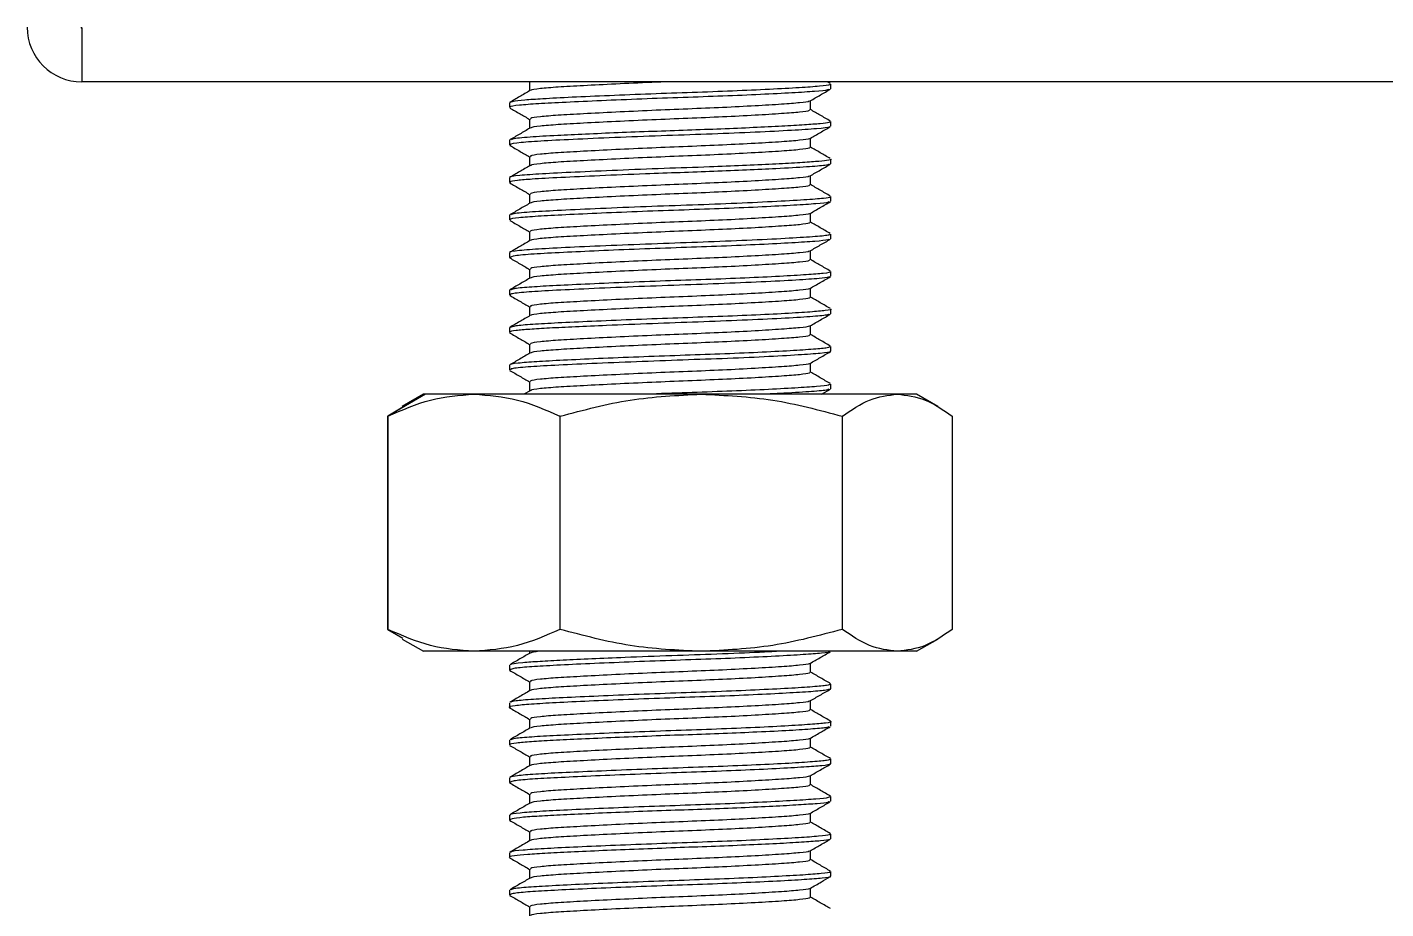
# Model space of a CAD drawing. Header units: millimetres. Extents: x 1152 to 6701, y 651 to 3284.
# Drawn here: x 1161.8 to 1288.5, y 733.4 to 815.6 of the extents above; entities that cross this region are included whole.
import ezdxf

# ---------------------------------------------------------------- set-up
doc = ezdxf.new("R2010")
doc.units = ezdxf.units.MM
doc.layers.add('SLD-0', color=7, linetype='Continuous')

msp = doc.modelspace()

# ---------------------------------------------------------------- linework, layer by layer
at = {"layer": 'SLD-0', "color": 7, "linetype": 'Continuous', "lineweight": 25}
for p, q in [((1166.92, 815.54), (1166.92, 815.64)), ((1166.92, 815.54), (1166.92, 810.55)), ((1506.46, 810.55), (1166.92, 810.55)), ((1208.66, 810.55), (1208.68, 810.53)), ((1208.68, 810.55), (1208.68, 809.7)), ((1236.73, 810.38), (1236.44, 810.55)), ((1236.77, 809.9), (1236.77, 810.34)), ((1206.79, 808.59), (1206.79, 808.15)), ((1234.87, 807.93), (1234.87, 808.79)), ((1208.68, 807.06), (1208.68, 806.2)), ((1236.77, 806.4), (1236.77, 806.84)), ((1206.79, 805.09), (1206.79, 804.65)), ((1234.87, 804.44), (1234.87, 805.29)), ((1208.68, 803.56), (1208.68, 802.71)), ((1236.77, 802.9), (1236.77, 803.34)), ((1206.79, 801.59), (1206.79, 801.16)), ((1234.87, 800.94), (1234.87, 801.79)), ((1208.68, 800.06), (1208.68, 799.21)), ((1236.77, 799.41), (1236.77, 799.84)), ((1234.87, 797.44), (1234.87, 798.29)), ((1206.79, 798.1), (1206.79, 797.66)), ((1208.68, 796.57), (1208.68, 795.71)), ((1236.77, 795.91), (1236.77, 796.35)), ((1206.79, 794.6), (1206.79, 794.16)), ((1234.87, 793.94), (1234.87, 794.8)), ((1206.8, 794.15), (1206.91, 794.12)), ((1208.68, 793.07), (1208.68, 792.22)), ((1236.77, 792.41), (1236.77, 792.85)), ((1206.79, 791.1), (1206.79, 790.66)), ((1234.87, 790.45), (1234.87, 791.3)), ((1208.68, 789.57), (1208.68, 788.72)), ((1236.77, 788.92), (1236.77, 789.35)), ((1206.79, 787.62), (1206.83, 787.6)), ((1206.79, 787.6), (1206.79, 787.17)), ((1234.87, 786.95), (1234.87, 787.8)), ((1208.68, 786.07), (1208.68, 785.22)), ((1236.77, 785.42), (1236.77, 785.86)), ((1234.87, 783.45), (1234.87, 784.3)), ((1206.79, 784.11), (1206.79, 783.67)), ((1208.72, 781.74), (1208.14, 781.41)), ((1208.68, 782.58), (1208.68, 781.72)), ((1235.91, 781.41), (1236.73, 781.88)), ((1236.77, 781.92), (1236.77, 782.36)), ((1198.98, 781.41), (1195.46, 779.36)), ((1198.8, 781.41), (1196.81, 780.26)), ((1198.98, 781.41), (1198.8, 781.41)), ((1203.49, 781.41), (1198.98, 781.41)), ((1224.68, 781.41), (1203.49, 781.41)), ((1242.97, 781.41), (1224.68, 781.41)), ((1244.76, 781.41), (1242.97, 781.41)), ((1246.74, 780.26), (1244.76, 781.41)), ((1196.86, 780.19), (1195.46, 779.36)), ((1195.46, 759.48), (1195.46, 779.36)), ((1195.46, 779.36), (1195.46, 779.36)), ((1195.46, 779.36), (1195.46, 759.48)), ((1195.46, 779.36), (1195.46, 759.48)), ((1195.46, 779.36), (1195.46, 779.36)), ((1211.54, 779.36), (1211.51, 779.36)), ((1211.51, 779.36), (1211.51, 759.48)), ((1211.54, 759.48), (1211.54, 779.36)), ((1237.83, 779.36), (1237.83, 759.48)), ((1237.85, 779.36), (1237.83, 779.36)), ((1237.85, 759.48), (1237.85, 779.36)), ((1248.1, 779.36), (1248.1, 759.48)), ((1195.46, 759.48), (1196.86, 758.65)), ((1195.46, 759.48), (1195.46, 759.48)), ((1195.46, 759.48), (1195.46, 759.48)), ((1211.54, 759.48), (1211.51, 759.48)), ((1237.85, 759.48), (1237.83, 759.48)), ((1196.81, 758.57), (1198.8, 757.43)), ((1244.76, 757.43), (1246.74, 758.57)), ((1203.49, 757.43), (1198.8, 757.43)), ((1224.68, 757.43), (1203.49, 757.43)), ((1208.68, 757.43), (1208.68, 757.24)), ((1242.97, 757.43), (1224.68, 757.43)), ((1244.76, 757.43), (1242.97, 757.43)), ((1206.79, 756.13), (1206.79, 755.69)), ((1234.87, 755.47), (1234.87, 756.33)), ((1208.68, 754.6), (1208.68, 753.75)), ((1236.72, 753.94), (1236.76, 753.93)), ((1236.77, 753.94), (1236.77, 754.38)), ((1206.79, 752.63), (1206.79, 752.19)), ((1234.87, 751.98), (1234.87, 752.83)), ((1208.68, 751.1), (1208.68, 750.25)), ((1236.77, 750.45), (1236.77, 750.88)), ((1206.79, 749.13), (1206.79, 748.7)), ((1234.87, 748.48), (1234.87, 749.33)), ((1208.68, 747.6), (1208.68, 746.75)), ((1236.77, 746.95), (1236.77, 747.39)), ((1206.79, 745.64), (1206.79, 745.2)), ((1206.81, 745.17), (1206.84, 745.17)), ((1206.82, 745.67), (1206.88, 745.64)), ((1234.87, 744.98), (1234.87, 745.83)), ((1208.68, 744.11), (1208.68, 743.25)), ((1236.77, 743.45), (1236.77, 743.89)), ((1206.79, 742.14), (1206.79, 741.7)), ((1206.81, 741.68), (1206.84, 741.67)), ((1234.87, 741.48), (1234.87, 742.34)), ((1208.68, 740.61), (1208.68, 739.76)), ((1236.77, 739.95), (1236.77, 740.39)), ((1234.87, 737.99), (1234.87, 738.84)), ((1206.79, 738.64), (1206.79, 738.21)), ((1208.68, 737.11), (1208.68, 736.26)), ((1236.77, 736.46), (1236.77, 736.89)), ((1206.79, 735.15), (1206.79, 734.71)), ((1234.87, 734.49), (1234.87, 735.34)), ((1206.8, 734.68), (1206.87, 734.67)), ((1208.68, 733.62), (1208.68, 732.76))]:
    msp.add_line(p, q, dxfattribs=at)
for radius in [5.1, 0.0999]:
    msp.add_arc((1166.92, 815.64), radius, 180, 270, dxfattribs=at)
for points, knots in [([(1208.71, 809.72), (1208.39, 809.53), (1207.76, 809.17), (1207.13, 808.8), (1206.81, 808.62)], [0, 0, 0, 0, 0.49994, 1, 1, 1, 1]), ([(1236.62, 809.87), (1236.6, 809.84), (1236.54, 809.76), (1235.37, 809.65), (1233.26, 809.51), (1230.3, 809.36), (1226.79, 809.21), (1222.98, 809.08), (1219.09, 808.94), (1215.32, 808.78), (1212.01, 808.63), (1209.37, 808.5), (1207.61, 808.36), (1206.75, 808.24), (1206.88, 808.17), (1206.91, 808.15)], [0, 0, 0, 0, 0.046437, 0.128262, 0.211692, 0.297435, 0.382578, 0.464499, 0.547787, 0.633496, 0.718713, 0.800745, 0.883884, 0.969553, 1, 1, 1, 1]), ([(1236.63, 810.34), (1236.66, 810.31), (1236.76, 810.24), (1235.82, 810.13), (1233.94, 809.99), (1231.14, 809.84), (1227.7, 809.68), (1223.88, 809.54), (1219.93, 809.41), (1216.06, 809.25), (1212.58, 809.1), (1209.93, 808.96), (1208.13, 808.84), (1207.07, 808.73), (1206.94, 808.65), (1206.88, 808.62)], [0, 0, 0, 0, 0.03854, 0.122575, 0.206048, 0.292647, 0.379425, 0.463378, 0.546927, 0.633561, 0.72031, 0.804178, 0.873642, 0.945547, 1, 1, 1, 1]), ([(1221.41, 810.55), (1220.96, 810.53), (1219.35, 810.46), (1216.66, 810.34), (1213.66, 810.18), (1211.23, 810.05), (1209.57, 809.91), (1208.74, 809.79), (1208.79, 809.73), (1208.79, 809.72)], [0, 0, 0, 0, 0.068916, 0.248819, 0.428718, 0.602465, 0.776213, 0.956116, 1, 1, 1, 1]), ([(1234.85, 808.77), (1235.16, 808.95), (1235.79, 809.32), (1236.43, 809.68), (1236.74, 809.87)], [0, 0, 0, 0, 0.499924, 1, 1, 1, 1]), ([(1234.75, 808.77), (1234.76, 808.76), (1234.79, 808.69), (1233.94, 808.59), (1232.3, 808.45), (1230.58, 808.35), (1229.71, 808.3)], [0, 0, 0, 0, 0.086727, 0.387596, 0.688473, 1, 1, 1, 1]), ([(1206.84, 808.1), (1207.15, 807.92), (1207.77, 807.57), (1208.38, 807.21), (1208.68, 807.04)], [0, 0, 0, 0, 0.514137, 1, 1, 1, 1]), ([(1229.71, 808.3), (1228.73, 808.25), (1226.8, 808.14), (1223.44, 808.01), (1220.02, 807.87), (1216.65, 807.71), (1213.66, 807.56), (1211.23, 807.42), (1209.56, 807.29), (1208.7, 807.16), (1208.78, 807.08), (1208.8, 807.06)], [0, 0, 0, 0, 0.119924, 0.235748, 0.351572, 0.471499, 0.591423, 0.707245, 0.823069, 0.942995, 1, 1, 1, 1]), ([(1229.71, 807.42), (1228.73, 807.37), (1226.8, 807.27), (1223.44, 807.13), (1220.02, 806.99), (1216.65, 806.84), (1213.66, 806.69), (1211.23, 806.55), (1209.57, 806.41), (1208.74, 806.3), (1208.79, 806.23), (1208.79, 806.22)], [0, 0, 0, 0, 0.123282, 0.242349, 0.361418, 0.484703, 0.607985, 0.727051, 0.846118, 0.969403, 1, 1, 1, 1]), ([(1234.76, 807.93), (1234.78, 807.91), (1234.84, 807.83), (1233.96, 807.71), (1232.3, 807.58), (1230.58, 807.47), (1229.71, 807.42)], [0, 0, 0, 0, 0.1518006, 0.4312314, 0.7106707, 1, 1, 1, 1]), ([(1236.73, 806.88), (1236.41, 807.07), (1235.79, 807.42), (1235.18, 807.78), (1234.87, 807.95)], [0, 0, 0, 0, 0.512625, 1, 1, 1, 1]), ([(1208.71, 806.22), (1208.39, 806.04), (1207.76, 805.67), (1207.13, 805.3), (1206.81, 805.12)], [0, 0, 0, 0, 0.499924, 1, 1, 1, 1]), ([(1236.61, 806.37), (1236.63, 806.35), (1236.69, 806.28), (1235.55, 806.17), (1233.25, 806.01), (1229.84, 805.84), (1225.8, 805.67), (1221.43, 805.53), (1217.07, 805.36), (1213.1, 805.19), (1209.87, 805.03), (1207.73, 804.88), (1206.72, 804.74), (1206.89, 804.67), (1206.93, 804.65)], [0, 0, 0, 0, 0.026851, 0.119545, 0.213234, 0.309766, 0.405, 0.49689, 0.592223, 0.68873, 0.782277, 0.875095, 0.971416, 1, 1, 1, 1]), ([(1236.69, 806.84), (1236.68, 806.81), (1236.68, 806.74), (1235.86, 806.64), (1234.38, 806.52), (1232.26, 806.4), (1229.61, 806.27), (1226.6, 806.14), (1223.4, 806.03), (1220.13, 805.91), (1216.88, 805.79), (1213.85, 805.66), (1210.96, 805.52), (1208.55, 805.39), (1207.05, 805.24), (1206.99, 805.15), (1206.98, 805.12)], [0, 0, 0, 0, 0.049003, 0.118935, 0.188078, 0.259751, 0.332365, 0.404126, 0.47339, 0.543175, 0.615213, 0.68779, 0.759123, 0.850991, 0.946206, 1, 1, 1, 1]), ([(1234.84, 805.27), (1235.16, 805.45), (1235.79, 805.82), (1236.43, 806.19), (1236.74, 806.37)], [0, 0, 0, 0, 0.499911, 1, 1, 1, 1]), ([(1206.84, 804.61), (1207.15, 804.43), (1207.77, 804.07), (1208.38, 803.71), (1208.68, 803.54)], [0, 0, 0, 0, 0.5137, 1, 1, 1, 1]), ([(1229.71, 804.8), (1228.73, 804.75), (1226.8, 804.65), (1223.44, 804.51), (1220.02, 804.37), (1216.65, 804.22), (1213.66, 804.06), (1211.23, 803.93), (1209.56, 803.79), (1208.7, 803.66), (1208.78, 803.59), (1208.8, 803.56)], [0, 0, 0, 0, 0.119924, 0.235748, 0.351572, 0.471499, 0.591423, 0.707245, 0.823069, 0.942995, 1, 1, 1, 1]), ([(1234.75, 805.27), (1234.76, 805.26), (1234.79, 805.19), (1233.94, 805.09), (1232.3, 804.95), (1230.58, 804.85), (1229.71, 804.8)], [0, 0, 0, 0, 0.085332, 0.38666, 0.687998, 1, 1, 1, 1]), ([(1236.76, 803.34), (1236.76, 803.34), (1236.88, 803.3), (1236.45, 803.21), (1235.45, 803.1), (1233.72, 802.98), (1231.4, 802.86), (1228.6, 802.73), (1225.18, 802.59), (1221.16, 802.46), (1216.8, 802.29), (1212.86, 802.11), (1209.68, 801.96), (1207.64, 801.81), (1206.7, 801.69), (1206.84, 801.63), (1206.84, 801.62)], [0, 0, 0, 0, 0.0019718, 0.0735201, 0.142523, 0.2126699, 0.2848739, 0.3574025, 0.4284744, 0.5203812, 0.6158916, 0.7123146, 0.8055193, 0.8986472, 0.9950513, 1, 1, 1, 1]), ([(1229.71, 803.93), (1228.73, 803.87), (1226.8, 803.77), (1223.44, 803.63), (1220.02, 803.5), (1216.65, 803.34), (1213.66, 803.19), (1211.23, 803.05), (1209.57, 802.91), (1208.74, 802.8), (1208.79, 802.73), (1208.79, 802.72)], [0, 0, 0, 0, 0.123281, 0.242346, 0.361413, 0.484697, 0.607978, 0.727042, 0.846107, 0.969391, 1, 1, 1, 1]), ([(1234.76, 804.44), (1234.78, 804.41), (1234.84, 804.33), (1233.96, 804.22), (1232.3, 804.08), (1230.58, 803.98), (1229.71, 803.93)], [0, 0, 0, 0, 0.1518, 0.431231, 0.710671, 1, 1, 1, 1]), ([(1236.72, 803.39), (1236.41, 803.57), (1235.79, 803.93), (1235.17, 804.28), (1234.87, 804.46)], [0, 0, 0, 0, 0.5128, 1, 1, 1, 1]), ([(1208.71, 802.72), (1208.39, 802.54), (1207.76, 802.17), (1207.13, 801.81), (1206.81, 801.62)], [0, 0, 0, 0, 0.499966, 1, 1, 1, 1]), ([(1236.62, 802.87), (1236.54, 802.83), (1236.35, 802.74), (1234.62, 802.6), (1232.02, 802.45), (1228.97, 802.31), (1225.92, 802.18), (1222.7, 802.07), (1219.06, 801.94), (1215.15, 801.78), (1211.5, 801.61), (1208.95, 801.48), (1207.46, 801.34), (1206.79, 801.24), (1206.86, 801.18), (1206.88, 801.16)], [0, 0, 0, 0, 0.069744, 0.161649, 0.257141, 0.329736, 0.401092, 0.469951, 0.540364, 0.636754, 0.732377, 0.824323, 0.895281, 0.967782, 1, 1, 1, 1]), ([(1234.84, 801.77), (1235.16, 801.96), (1235.79, 802.32), (1236.43, 802.69), (1236.74, 802.87)], [0, 0, 0, 0, 0.49992, 1, 1, 1, 1]), ([(1206.84, 801.11), (1207.15, 800.93), (1207.77, 800.57), (1208.38, 800.22), (1208.68, 800.04)], [0, 0, 0, 0, 0.513102, 1, 1, 1, 1]), ([(1229.71, 801.3), (1228.73, 801.25), (1226.8, 801.15), (1223.44, 801.01), (1220.02, 800.87), (1216.65, 800.72), (1213.66, 800.57), (1211.23, 800.43), (1209.56, 800.29), (1208.7, 800.16), (1208.78, 800.09), (1208.8, 800.06)], [0, 0, 0, 0, 0.119924, 0.235748, 0.351572, 0.471499, 0.591423, 0.707245, 0.823069, 0.942995, 1, 1, 1, 1]), ([(1234.75, 801.77), (1234.76, 801.76), (1234.79, 801.7), (1233.94, 801.59), (1232.3, 801.46), (1230.58, 801.35), (1229.71, 801.3)], [0, 0, 0, 0, 0.083559, 0.385471, 0.687393, 1, 1, 1, 1]), ([(1234.76, 800.94), (1234.78, 800.91), (1234.84, 800.83), (1233.96, 800.72), (1232.3, 800.58), (1230.58, 800.48), (1229.71, 800.43)], [0, 0, 0, 0, 0.151801, 0.431231, 0.710671, 1, 1, 1, 1]), ([(1236.72, 799.89), (1236.41, 800.07), (1235.79, 800.43), (1235.17, 800.79), (1234.87, 800.96)], [0, 0, 0, 0, 0.512901, 1, 1, 1, 1]), ([(1236.68, 799.84), (1236.7, 799.83), (1236.78, 799.77), (1236.1, 799.66), (1234.42, 799.53), (1231.43, 799.36), (1227.61, 799.18), (1223.33, 799.03), (1218.92, 798.88), (1214.72, 798.7), (1211.13, 798.53), (1208.51, 798.39), (1207.03, 798.25), (1206.99, 798.16), (1206.98, 798.13)], [0, 0, 0, 0, 0.026977, 0.09782, 0.189916, 0.285763, 0.382143, 0.474994, 0.568653, 0.665236, 0.760592, 0.852548, 0.947912, 1, 1, 1, 1]), ([(1229.71, 800.43), (1228.73, 800.38), (1226.8, 800.27), (1223.44, 800.14), (1220.02, 800), (1216.65, 799.85), (1213.66, 799.69), (1211.23, 799.55), (1209.57, 799.42), (1208.74, 799.3), (1208.79, 799.24), (1208.79, 799.22)], [0, 0, 0, 0, 0.123324, 0.242432, 0.361542, 0.484869, 0.608193, 0.7273, 0.846407, 0.969735, 1, 1, 1, 1]), ([(1208.71, 799.22), (1208.39, 799.04), (1207.76, 798.68), (1207.13, 798.31), (1206.81, 798.13)], [0, 0, 0, 0, 0.499963, 1, 1, 1, 1]), ([(1236.61, 799.37), (1236.6, 799.35), (1236.59, 799.28), (1235.49, 799.17), (1233.43, 799.03), (1230.47, 798.88), (1226.93, 798.72), (1223.08, 798.59), (1219.14, 798.45), (1215.32, 798.29), (1211.98, 798.14), (1209.32, 798), (1207.56, 797.86), (1206.73, 797.74), (1206.87, 797.67), (1206.9, 797.66)], [0, 0, 0, 0, 0.037651, 0.120869, 0.205214, 0.292116, 0.378554, 0.461736, 0.546126, 0.63304, 0.719456, 0.802605, 0.88704, 0.973965, 1, 1, 1, 1]), ([(1234.75, 798.27), (1234.76, 798.26), (1234.78, 798.2), (1233.94, 798.1), (1232.3, 797.96), (1230.58, 797.86), (1229.71, 797.81)], [0, 0, 0, 0, 0.081465, 0.384067, 0.686678, 1, 1, 1, 1]), ([(1234.84, 798.27), (1235.16, 798.46), (1235.79, 798.82), (1236.42, 799.19), (1236.74, 799.37)], [0, 0, 0, 0, 0.499935, 1, 1, 1, 1]), ([(1206.83, 797.62), (1207.15, 797.43), (1207.77, 797.08), (1208.38, 796.72), (1208.68, 796.54)], [0, 0, 0, 0, 0.512283, 1, 1, 1, 1]), ([(1229.71, 797.81), (1228.73, 797.75), (1226.8, 797.65), (1223.44, 797.51), (1220.02, 797.38), (1216.65, 797.22), (1213.66, 797.07), (1211.23, 796.93), (1209.56, 796.79), (1208.7, 796.67), (1208.78, 796.59), (1208.8, 796.57)], [0, 0, 0, 0, 0.119924, 0.235748, 0.351572, 0.471499, 0.591423, 0.707245, 0.823069, 0.942995, 1, 1, 1, 1]), ([(1234.76, 797.44), (1234.78, 797.41), (1234.84, 797.34), (1233.96, 797.22), (1232.3, 797.09), (1230.58, 796.98), (1229.71, 796.93)], [0, 0, 0, 0, 0.151801, 0.431231, 0.710671, 1, 1, 1, 1]), ([(1236.72, 796.39), (1236.41, 796.57), (1235.79, 796.93), (1235.17, 797.29), (1234.87, 797.46)], [0, 0, 0, 0, 0.512823, 1, 1, 1, 1]), ([(1236.6, 796.35), (1236.63, 796.32), (1236.71, 796.23), (1235.44, 796.11), (1233.03, 795.95), (1229.56, 795.77), (1225.47, 795.61), (1221.09, 795.46), (1216.73, 795.29), (1212.8, 795.12), (1209.63, 794.96), (1207.62, 794.81), (1206.69, 794.69), (1206.83, 794.63), (1206.83, 794.63)], [0, 0, 0, 0, 0.051761, 0.144276, 0.238368, 0.335021, 0.430071, 0.522078, 0.617731, 0.714223, 0.807427, 0.900729, 0.997245, 1, 1, 1, 1]), ([(1208.71, 795.73), (1208.39, 795.54), (1207.76, 795.18), (1207.13, 794.81), (1206.81, 794.63)], [0, 0, 0, 0, 0.499899, 1, 1, 1, 1]), ([(1236.61, 795.88), (1236.59, 795.85), (1236.54, 795.77), (1235.38, 795.67), (1233.25, 795.52), (1230.24, 795.37), (1226.67, 795.21), (1222.81, 795.08), (1218.86, 794.94), (1215.07, 794.78), (1211.64, 794.62), (1208.92, 794.48), (1207.1, 794.32), (1206.93, 794.21), (1206.85, 794.16)], [0, 0, 0, 0, 0.0429191, 0.1260162, 0.2107001, 0.2977446, 0.3841088, 0.4671781, 0.5519062, 0.638959, 0.7252995, 0.8175003, 0.9122424, 1, 1, 1, 1]), ([(1229.71, 796.93), (1228.73, 796.88), (1226.8, 796.78), (1223.44, 796.64), (1220.02, 796.5), (1216.65, 796.35), (1213.66, 796.19), (1211.23, 796.06), (1209.57, 795.92), (1208.74, 795.8), (1208.79, 795.74), (1208.79, 795.73)], [0, 0, 0, 0, 0.1234, 0.242581, 0.361763, 0.485166, 0.608566, 0.727746, 0.846926, 0.970329, 1, 1, 1, 1]), ([(1234.84, 794.78), (1235.16, 794.96), (1235.79, 795.33), (1236.42, 795.69), (1236.74, 795.87)], [0, 0, 0, 0, 0.499914, 1, 1, 1, 1]), ([(1234.75, 794.78), (1234.76, 794.76), (1234.78, 794.7), (1233.94, 794.6), (1232.3, 794.46), (1230.58, 794.36), (1229.71, 794.31)], [0, 0, 0, 0, 0.079103, 0.382483, 0.685873, 1, 1, 1, 1]), ([(1206.83, 794.12), (1207.15, 793.94), (1207.76, 793.58), (1208.38, 793.22), (1208.68, 793.05)], [0, 0, 0, 0, 0.511334, 1, 1, 1, 1]), ([(1229.71, 794.31), (1228.73, 794.26), (1226.8, 794.15), (1223.44, 794.02), (1220.02, 793.88), (1216.65, 793.73), (1213.66, 793.57), (1211.23, 793.43), (1209.56, 793.3), (1208.7, 793.17), (1208.78, 793.09), (1208.8, 793.07)], [0, 0, 0, 0, 0.119924, 0.235748, 0.351572, 0.471499, 0.591423, 0.707245, 0.823069, 0.942995, 1, 1, 1, 1]), ([(1229.71, 793.43), (1228.73, 793.38), (1226.8, 793.28), (1223.44, 793.14), (1220.02, 793.01), (1216.65, 792.85), (1213.66, 792.7), (1211.23, 792.56), (1209.57, 792.42), (1208.74, 792.31), (1208.79, 792.24), (1208.79, 792.23)], [0, 0, 0, 0, 0.1235033, 0.2427843, 0.3620661, 0.4855721, 0.6090757, 0.7283551, 0.8476357, 0.9711417, 1, 1, 1, 1]), ([(1234.76, 793.94), (1234.78, 793.92), (1234.84, 793.84), (1233.96, 793.73), (1232.3, 793.59), (1230.58, 793.49), (1229.71, 793.43)], [0, 0, 0, 0, 0.151801, 0.431231, 0.710671, 1, 1, 1, 1]), ([(1236.73, 792.89), (1236.41, 793.08), (1235.79, 793.43), (1235.17, 793.79), (1234.87, 793.97)], [0, 0, 0, 0, 0.51263, 1, 1, 1, 1]), ([(1208.71, 792.23), (1208.39, 792.05), (1207.76, 791.68), (1207.13, 791.32), (1206.81, 791.13)], [0, 0, 0, 0, 0.499959, 1, 1, 1, 1]), ([(1236.64, 792.38), (1236.63, 792.36), (1236.58, 792.29), (1235.65, 792.19), (1233.66, 792.05), (1230.4, 791.88), (1226.43, 791.71), (1222.09, 791.56), (1217.71, 791.4), (1213.65, 791.22), (1210.3, 791.06), (1207.96, 790.91), (1206.84, 790.77), (1206.87, 790.69), (1206.88, 790.66)], [0, 0, 0, 0, 0.034048, 0.103936, 0.197117, 0.293719, 0.389649, 0.481856, 0.576897, 0.673732, 0.7682, 0.860706, 0.956983, 1, 1, 1, 1]), ([(1236.69, 792.85), (1236.71, 792.84), (1236.87, 792.78), (1236.18, 792.68), (1234.61, 792.55), (1232.09, 792.4), (1228.85, 792.24), (1225.18, 792.1), (1221.3, 791.97), (1217.42, 791.82), (1213.8, 791.67), (1210.76, 791.52), (1208.5, 791.39), (1207.12, 791.26), (1206.98, 791.17), (1206.92, 791.13)], [0, 0, 0, 0, 0.015418, 0.09949, 0.18124, 0.266153, 0.352173, 0.436342, 0.518057, 0.602896, 0.688926, 0.773188, 0.85488, 0.939638, 1, 1, 1, 1]), ([(1234.84, 791.28), (1235.15, 791.46), (1235.79, 791.83), (1236.42, 792.19), (1236.74, 792.38)], [0, 0, 0, 0, 0.499954, 1, 1, 1, 1]), ([(1206.83, 790.63), (1207.14, 790.44), (1207.76, 790.08), (1208.38, 789.73), (1208.68, 789.55)], [0, 0, 0, 0, 0.51032, 1, 1, 1, 1]), ([(1229.71, 790.81), (1228.73, 790.76), (1226.8, 790.66), (1223.44, 790.52), (1220.02, 790.38), (1216.65, 790.23), (1213.66, 790.07), (1211.23, 789.94), (1209.56, 789.8), (1208.7, 789.67), (1208.78, 789.6), (1208.8, 789.57)], [0, 0, 0, 0, 0.1199238, 0.2357477, 0.3515723, 0.4714989, 0.591423, 0.7072452, 0.8230687, 0.9429951, 1, 1, 1, 1]), ([(1234.75, 791.28), (1234.76, 791.27), (1234.78, 791.2), (1233.94, 791.1), (1232.3, 790.97), (1230.58, 790.86), (1229.71, 790.81)], [0, 0, 0, 0, 0.076549, 0.3807704, 0.6850015, 1, 1, 1, 1]), ([(1236.77, 789.35), (1236.77, 789.35), (1236.93, 789.31), (1236.35, 789.2), (1234.97, 789.08), (1232.59, 788.93), (1229.47, 788.77), (1225.85, 788.63), (1222, 788.5), (1218.1, 788.35), (1214.41, 788.2), (1211.25, 788.05), (1208.84, 787.92), (1207.25, 787.78), (1206.99, 787.68), (1206.87, 787.64)], [0, 0, 0, 0, 0.00037, 0.085026, 0.166725, 0.251174, 0.33725, 0.421988, 0.503699, 0.588059, 0.674127, 0.758948, 0.840678, 0.924943, 1, 1, 1, 1]), ([(1229.71, 789.94), (1228.73, 789.88), (1226.8, 789.78), (1223.44, 789.65), (1220.02, 789.51), (1216.65, 789.35), (1213.66, 789.2), (1211.23, 789.06), (1209.57, 788.93), (1208.75, 788.81), (1208.79, 788.75), (1208.79, 788.74)], [0, 0, 0, 0, 0.123629, 0.243031, 0.362434, 0.486066, 0.609695, 0.729095, 0.848497, 0.972129, 1, 1, 1, 1]), ([(1234.76, 790.45), (1234.78, 790.42), (1234.84, 790.34), (1233.96, 790.23), (1232.3, 790.09), (1230.58, 789.99), (1229.71, 789.94)], [0, 0, 0, 0, 0.151801, 0.431232, 0.710671, 1, 1, 1, 1]), ([(1236.73, 789.4), (1236.41, 789.58), (1235.79, 789.94), (1235.18, 790.29), (1234.87, 790.47)], [0, 0, 0, 0, 0.512235, 1, 1, 1, 1]), ([(1208.71, 788.74), (1208.4, 788.55), (1207.76, 788.19), (1207.13, 787.82), (1206.81, 787.64)], [0, 0, 0, 0, 0.499924, 1, 1, 1, 1]), ([(1236.66, 788.88), (1236.6, 788.85), (1236.41, 788.76), (1234.96, 788.64), (1232.28, 788.47), (1228.63, 788.3), (1224.45, 788.14), (1220.05, 787.99), (1216.12, 787.83), (1212.9, 787.69), (1210.48, 787.57), (1208.58, 787.46), (1207.34, 787.34), (1206.75, 787.24), (1206.85, 787.18), (1206.87, 787.17)], [0, 0, 0, 0, 0.05341, 0.145597, 0.240874, 0.337727, 0.432002, 0.524711, 0.621137, 0.693711, 0.764452, 0.833464, 0.904932, 0.977721, 1, 1, 1, 1]), ([(1234.84, 787.78), (1235.15, 787.96), (1235.78, 788.33), (1236.42, 788.69), (1236.73, 788.88)], [0, 0, 0, 0, 0.49993, 1, 1, 1, 1]), ([(1206.82, 787.13), (1207.14, 786.95), (1207.76, 786.59), (1208.38, 786.23), (1208.68, 786.05)], [0, 0, 0, 0, 0.509438, 1, 1, 1, 1]), ([(1229.71, 787.31), (1228.73, 787.26), (1226.8, 787.16), (1223.44, 787.02), (1220.02, 786.89), (1216.65, 786.73), (1213.66, 786.58), (1211.23, 786.44), (1209.56, 786.3), (1208.7, 786.17), (1208.78, 786.1), (1208.8, 786.07)], [0, 0, 0, 0, 0.119924, 0.235748, 0.351573, 0.471499, 0.591423, 0.707245, 0.823069, 0.942995, 1, 1, 1, 1]), ([(1234.75, 787.78), (1234.76, 787.77), (1234.78, 787.71), (1233.94, 787.61), (1232.3, 787.47), (1230.58, 787.37), (1229.71, 787.31)], [0, 0, 0, 0, 0.073871, 0.378975, 0.684088, 1, 1, 1, 1]), ([(1234.76, 786.95), (1234.78, 786.92), (1234.84, 786.84), (1233.96, 786.73), (1232.3, 786.59), (1230.58, 786.49), (1229.71, 786.44)], [0, 0, 0, 0, 0.151801, 0.431232, 0.710671, 1, 1, 1, 1]), ([(1236.73, 785.9), (1236.41, 786.08), (1235.79, 786.44), (1235.18, 786.8), (1234.87, 786.97)], [0, 0, 0, 0, 0.511652, 1, 1, 1, 1]), ([(1236.69, 785.86), (1236.66, 785.81), (1236.57, 785.72), (1235.26, 785.6), (1233.08, 785.46), (1230.07, 785.3), (1226.52, 785.15), (1222.69, 785.02), (1218.79, 784.88), (1215.03, 784.73), (1211.77, 784.57), (1209.18, 784.44), (1207.52, 784.3), (1206.74, 784.2), (1206.83, 784.14), (1206.84, 784.14)], [0, 0, 0, 0, 0.070294, 0.152228, 0.236145, 0.322197, 0.407434, 0.489427, 0.573237, 0.659269, 0.744571, 0.826628, 0.910332, 0.996338, 1, 1, 1, 1]), ([(1229.71, 786.44), (1228.73, 786.39), (1226.8, 786.29), (1223.44, 786.15), (1220.02, 786.01), (1216.65, 785.86), (1213.66, 785.7), (1211.23, 785.56), (1209.58, 785.43), (1208.75, 785.31), (1208.79, 785.25), (1208.79, 785.24)], [0, 0, 0, 0, 0.123771, 0.24331, 0.362851, 0.486624, 0.610395, 0.729933, 0.849472, 0.973246, 1, 1, 1, 1]), ([(1208.71, 785.24), (1208.4, 785.06), (1207.77, 784.69), (1207.13, 784.32), (1206.82, 784.14)], [0, 0, 0, 0, 0.499925, 1, 1, 1, 1]), ([(1236.64, 785.42), (1236.68, 785.4), (1236.86, 785.33), (1235.93, 785.22), (1233.87, 785.07), (1230.67, 784.89), (1226.75, 784.72), (1222.42, 784.58), (1218.03, 784.41), (1213.93, 784.24), (1210.51, 784.08), (1208.11, 783.93), (1206.84, 783.79), (1206.93, 783.7), (1206.96, 783.67)], [0, 0, 0, 0, 0.0236869, 0.1157573, 0.206717, 0.3012269, 0.3953834, 0.485834, 0.5786433, 0.6735087, 0.7663504, 0.8567849, 0.9509221, 1, 1, 1, 1]), ([(1234.75, 784.28), (1234.76, 784.27), (1234.78, 784.21), (1233.94, 784.11), (1232.3, 783.97), (1230.58, 783.87), (1229.71, 783.82)], [0, 0, 0, 0, 0.071177, 0.377169, 0.683169, 1, 1, 1, 1]), ([(1234.83, 784.28), (1235.15, 784.46), (1235.78, 784.83), (1236.41, 785.2), (1236.73, 785.38)], [0, 0, 0, 0, 0.499911, 1, 1, 1, 1]), ([(1206.82, 783.63), (1207.14, 783.45), (1207.76, 783.09), (1208.38, 782.73), (1208.68, 782.56)], [0, 0, 0, 0, 0.508762, 1, 1, 1, 1]), ([(1229.71, 783.82), (1228.73, 783.76), (1226.8, 783.66), (1223.44, 783.52), (1220.02, 783.39), (1216.65, 783.23), (1213.66, 783.08), (1211.23, 782.94), (1209.56, 782.81), (1208.7, 782.68), (1208.78, 782.6), (1208.8, 782.58)], [0, 0, 0, 0, 0.119924, 0.235748, 0.351573, 0.471499, 0.591423, 0.707245, 0.823069, 0.942995, 1, 1, 1, 1]), ([(1234.76, 783.45), (1234.78, 783.42), (1234.84, 783.35), (1233.96, 783.23), (1232.3, 783.1), (1230.58, 782.99), (1229.71, 782.94)], [0, 0, 0, 0, 0.151801, 0.431232, 0.710671, 1, 1, 1, 1]), ([(1236.73, 782.4), (1236.41, 782.58), (1235.8, 782.94), (1235.18, 783.3), (1234.87, 783.47)], [0, 0, 0, 0, 0.511044, 1, 1, 1, 1]), ([(1229.71, 782.94), (1228.73, 782.89), (1226.8, 782.79), (1223.44, 782.65), (1220.02, 782.51), (1216.65, 782.36), (1213.66, 782.2), (1211.23, 782.07), (1209.58, 781.93), (1208.75, 781.82), (1208.79, 781.76), (1208.79, 781.74)], [0, 0, 0, 0, 0.1239223, 0.2436077, 0.3632942, 0.487219, 0.6111415, 0.7308252, 0.8505103, 0.9744351, 1, 1, 1, 1]), ([(1236.65, 782.36), (1236.65, 782.33), (1236.67, 782.24), (1235.56, 782.13), (1233.54, 781.99), (1230.65, 781.83), (1227.18, 781.68), (1223.38, 781.55), (1220.83, 781.46), (1219.55, 781.41)], [0, 0, 0, 0, 0.0992946, 0.2469473, 0.3961471, 0.5500645, 0.703467, 0.8513054, 1, 1, 1, 1]), ([(1236.57, 781.88), (1236.55, 781.85), (1236.51, 781.77), (1235.07, 781.66), (1233.07, 781.52), (1231.27, 781.44), (1230.69, 781.41)], [0, 0, 0, 0, 0.160948, 0.493701, 0.836232, 1, 1, 1, 1]), ([(1195.46, 779.36), (1196.78, 779.94), (1199.41, 781.09), (1202.13, 781.3), (1203.49, 781.41)], [0, 0, 0, 0, 0.500384, 1, 1, 1, 1]), ([(1203.49, 781.41), (1204.85, 781.3), (1207.56, 781.09), (1210.19, 779.94), (1211.51, 779.36)], [0, 0, 0, 0, 0.500255, 1, 1, 1, 1]), ([(1211.54, 779.36), (1213.7, 779.94), (1218.01, 781.09), (1222.46, 781.3), (1224.68, 781.41)], [0, 0, 0, 0, 0.501675, 1, 1, 1, 1]), ([(1224.68, 781.41), (1226.92, 781.3), (1231.37, 781.09), (1235.68, 779.94), (1237.83, 779.36)], [0, 0, 0, 0, 0.5019563, 1, 1, 1, 1]), ([(1237.85, 779.36), (1238.69, 779.94), (1240.37, 781.09), (1242.11, 781.3), (1242.97, 781.41)], [0, 0, 0, 0, 0.500387, 1, 1, 1, 1]), ([(1242.97, 781.41), (1243.84, 781.3), (1245.58, 781.09), (1247.26, 779.94), (1248.1, 779.36)], [0, 0, 0, 0, 0.5002551, 1, 1, 1, 1]), ([(1203.49, 757.43), (1202.13, 757.53), (1199.41, 757.74), (1196.78, 758.9), (1195.46, 759.48)], [0, 0, 0, 0, 0.500254, 1, 1, 1, 1]), ([(1211.51, 759.48), (1210.19, 758.9), (1207.56, 757.74), (1204.84, 757.53), (1203.49, 757.43)], [0, 0, 0, 0, 0.500386, 1, 1, 1, 1]), ([(1224.68, 757.43), (1222.46, 757.53), (1218.01, 757.74), (1213.7, 758.9), (1211.54, 759.48)], [0, 0, 0, 0, 0.498324, 1, 1, 1, 1]), ([(1237.83, 759.48), (1235.68, 758.9), (1231.37, 757.75), (1226.92, 757.53), (1224.68, 757.43)], [0, 0, 0, 0, 0.4980434, 1, 1, 1, 1]), ([(1242.97, 757.43), (1242.11, 757.53), (1240.37, 757.74), (1238.69, 758.9), (1237.85, 759.48)], [0, 0, 0, 0, 0.500254, 1, 1, 1, 1]), ([(1248.1, 759.48), (1247.26, 758.9), (1245.58, 757.74), (1243.84, 757.53), (1242.97, 757.43)], [0, 0, 0, 0, 0.5003883, 1, 1, 1, 1]), ([(1208.73, 757.27), (1208.41, 757.09), (1207.78, 756.72), (1207.15, 756.36), (1206.83, 756.17)], [0, 0, 0, 0, 0.499932, 1, 1, 1, 1]), ([(1236.71, 757.39), (1236.71, 757.39), (1236.78, 757.34), (1235.99, 757.25), (1234.33, 757.12), (1231.7, 756.97), (1228.4, 756.81), (1224.69, 756.67), (1220.81, 756.54), (1216.95, 756.39), (1213.4, 756.24), (1210.45, 756.09), (1208.28, 755.96), (1206.97, 755.82), (1206.91, 755.73), (1206.88, 755.69)], [0, 0, 0, 0, 0.0012228, 0.0853383, 0.1678408, 0.2536065, 0.3400907, 0.424347, 0.5067643, 0.592443, 0.6789533, 0.7633467, 0.8456914, 0.9312812, 1, 1, 1, 1]), ([(1231.93, 757.43), (1231.34, 757.4), (1229.72, 757.31), (1226.22, 757.16), (1221.89, 757.02), (1217.87, 756.87), (1214.44, 756.72), (1211.75, 756.59), (1209.54, 756.48), (1207.8, 756.35), (1206.82, 756.24), (1206.9, 756.18), (1206.91, 756.17)], [0, 0, 0, 0, 0.072845, 0.204108, 0.330375, 0.460837, 0.560594, 0.65914, 0.754233, 0.850182, 0.98225, 1, 1, 1, 1]), ([(1209.56, 757.43), (1209.19, 757.38), (1208.76, 757.33), (1208.79, 757.28), (1208.79, 757.27)], [0, 0, 0, 0, 0.8469986, 1, 1, 1, 1]), ([(1234.82, 756.3), (1235.14, 756.48), (1235.77, 756.84), (1236.4, 757.21), (1236.72, 757.39)], [0, 0, 0, 0, 0.499956, 1, 1, 1, 1]), ([(1206.81, 755.66), (1207.13, 755.48), (1207.75, 755.12), (1208.38, 754.75), (1208.68, 754.58)], [0, 0, 0, 0, 0.507514, 1, 1, 1, 1]), ([(1229.71, 755.84), (1228.73, 755.79), (1226.8, 755.68), (1223.44, 755.55), (1220.02, 755.41), (1216.65, 755.26), (1213.66, 755.1), (1211.23, 754.96), (1209.56, 754.83), (1208.7, 754.7), (1208.78, 754.62), (1208.8, 754.6)], [0, 0, 0, 0, 0.119924, 0.235748, 0.351573, 0.471499, 0.591423, 0.707245, 0.823069, 0.942995, 1, 1, 1, 1]), ([(1234.75, 756.3), (1234.75, 756.29), (1234.77, 756.23), (1233.93, 756.13), (1232.3, 755.99), (1230.58, 755.89), (1229.71, 755.84)], [0, 0, 0, 0, 0.059781, 0.369527, 0.679282, 1, 1, 1, 1]), ([(1234.76, 755.47), (1234.78, 755.45), (1234.84, 755.37), (1233.96, 755.26), (1232.3, 755.12), (1230.58, 755.02), (1229.71, 754.96)], [0, 0, 0, 0, 0.151801, 0.431232, 0.710671, 1, 1, 1, 1]), ([(1236.75, 754.41), (1236.43, 754.59), (1235.81, 754.95), (1235.18, 755.32), (1234.87, 755.49)], [0, 0, 0, 0, 0.506447, 1, 1, 1, 1]), ([(1236.63, 753.9), (1236.53, 753.86), (1236.29, 753.77), (1234.77, 753.65), (1232.38, 753.51), (1229.2, 753.35), (1225.57, 753.2), (1221.71, 753.08), (1217.83, 752.93), (1214.17, 752.78), (1211.07, 752.63), (1208.68, 752.5), (1207.22, 752.35), (1206.62, 752.24), (1206.86, 752.17), (1206.91, 752.16)], [0, 0, 0, 0, 0.06512, 0.145776, 0.229385, 0.314363, 0.397801, 0.478448, 0.561947, 0.646927, 0.730476, 0.811127, 0.894515, 0.979492, 1, 1, 1, 1]), ([(1236.7, 754.38), (1236.65, 754.34), (1236.55, 754.24), (1235.17, 754.12), (1232.91, 753.97), (1229.81, 753.82), (1226.19, 753.66), (1222.29, 753.53), (1218.34, 753.39), (1214.59, 753.23), (1211.36, 753.08), (1208.89, 752.95), (1207.29, 752.81), (1207.03, 752.72), (1206.92, 752.68)], [0, 0, 0, 0, 0.074036, 0.157407, 0.243061, 0.330726, 0.417318, 0.500662, 0.586384, 0.674057, 0.760596, 0.843917, 0.929708, 1, 1, 1, 1]), ([(1229.71, 754.96), (1228.73, 754.91), (1226.8, 754.81), (1223.44, 754.67), (1220.02, 754.54), (1216.65, 754.38), (1213.66, 754.23), (1211.23, 754.09), (1209.58, 753.95), (1208.76, 753.84), (1208.79, 753.78), (1208.79, 753.77)], [0, 0, 0, 0, 0.1247153, 0.2451665, 0.3656189, 0.4903367, 0.6150521, 0.7355019, 0.8559527, 0.9806705, 1, 1, 1, 1]), ([(1234.82, 752.8), (1235.14, 752.98), (1235.77, 753.35), (1236.4, 753.71), (1236.72, 753.9)], [0, 0, 0, 0, 0.499958, 1, 1, 1, 1]), ([(1208.73, 753.77), (1208.41, 753.59), (1207.78, 753.22), (1207.15, 752.86), (1206.83, 752.68)], [0, 0, 0, 0, 0.4999461, 1, 1, 1, 1]), ([(1234.75, 752.8), (1234.75, 752.79), (1234.77, 752.73), (1233.93, 752.63), (1232.3, 752.49), (1230.58, 752.39), (1229.71, 752.34)], [0, 0, 0, 0, 0.060585, 0.370066, 0.679556, 1, 1, 1, 1]), ([(1206.81, 752.16), (1207.13, 751.98), (1207.75, 751.62), (1208.38, 751.26), (1208.68, 751.08)], [0, 0, 0, 0, 0.50784, 1, 1, 1, 1]), ([(1229.71, 752.34), (1228.73, 752.29), (1226.8, 752.19), (1223.44, 752.05), (1220.02, 751.91), (1216.65, 751.76), (1213.66, 751.6), (1211.23, 751.47), (1209.56, 751.33), (1208.7, 751.2), (1208.78, 751.13), (1208.8, 751.1)], [0, 0, 0, 0, 0.119924, 0.235748, 0.351572, 0.471499, 0.591423, 0.707245, 0.823069, 0.942995, 1, 1, 1, 1]), ([(1229.71, 751.47), (1228.73, 751.41), (1226.8, 751.31), (1223.44, 751.18), (1220.02, 751.04), (1216.65, 750.88), (1213.66, 750.73), (1211.23, 750.59), (1209.58, 750.46), (1208.76, 750.34), (1208.79, 750.28), (1208.79, 750.28)], [0, 0, 0, 0, 0.1247007, 0.2451381, 0.3655766, 0.4902801, 0.6149812, 0.7354171, 0.855854, 0.9805575, 1, 1, 1, 1]), ([(1234.76, 751.98), (1234.78, 751.95), (1234.84, 751.87), (1233.96, 751.76), (1232.3, 751.62), (1230.58, 751.52), (1229.71, 751.47)], [0, 0, 0, 0, 0.1518, 0.431231, 0.710671, 1, 1, 1, 1]), ([(1236.75, 750.91), (1236.43, 751.1), (1235.81, 751.46), (1235.18, 751.82), (1234.87, 752)], [0, 0, 0, 0, 0.506622, 1, 1, 1, 1]), ([(1236.59, 750.4), (1236.55, 750.37), (1236.45, 750.3), (1235.2, 750.19), (1233.01, 750.04), (1230.09, 749.9), (1226.82, 749.76), (1223.46, 749.64), (1220.01, 749.52), (1216.61, 749.38), (1213.46, 749.25), (1210.81, 749.12), (1208.73, 749), (1207.37, 748.87), (1206.74, 748.77), (1206.85, 748.71), (1206.87, 748.7)], [0, 0, 0, 0, 0.047442, 0.129696, 0.214102, 0.300569, 0.376812, 0.450383, 0.524392, 0.600848, 0.677739, 0.752982, 0.825898, 0.901259, 0.978177, 1, 1, 1, 1]), ([(1208.73, 750.28), (1208.41, 750.09), (1207.78, 749.73), (1207.15, 749.36), (1206.83, 749.18)], [0, 0, 0, 0, 0.499962, 1, 1, 1, 1]), ([(1236.67, 750.91), (1236.71, 750.9), (1236.95, 750.84), (1236.39, 750.74), (1234.98, 750.61), (1232.57, 750.46), (1229.4, 750.3), (1225.73, 750.15), (1221.83, 750.02), (1217.92, 749.87), (1214.25, 749.72), (1211.12, 749.57), (1208.75, 749.44), (1207.24, 749.31), (1207.03, 749.22), (1206.93, 749.18)], [0, 0, 0, 0, 0.0145726, 0.0994567, 0.1813388, 0.2659619, 0.352208, 0.4370342, 0.5189088, 0.60254, 0.6877296, 0.7715481, 0.8524086, 0.9359512, 1, 1, 1, 1]), ([(1234.82, 749.3), (1235.14, 749.49), (1235.77, 749.85), (1236.4, 750.22), (1236.72, 750.4)], [0, 0, 0, 0, 0.499935, 1, 1, 1, 1]), ([(1229.71, 748.84), (1228.73, 748.79), (1226.8, 748.69), (1223.44, 748.55), (1220.02, 748.41), (1216.65, 748.26), (1213.66, 748.11), (1211.23, 747.97), (1209.56, 747.83), (1208.7, 747.7), (1208.78, 747.63), (1208.8, 747.6)], [0, 0, 0, 0, 0.119924, 0.235748, 0.351572, 0.471499, 0.591423, 0.707245, 0.823069, 0.942995, 1, 1, 1, 1]), ([(1234.75, 749.3), (1234.75, 749.29), (1234.77, 749.23), (1233.93, 749.14), (1232.3, 749), (1230.58, 748.9), (1229.71, 748.84)], [0, 0, 0, 0, 0.062016, 0.371026, 0.680044, 1, 1, 1, 1]), ([(1206.82, 748.66), (1207.13, 748.48), (1207.75, 748.12), (1208.38, 747.76), (1208.68, 747.58)], [0, 0, 0, 0, 0.508215, 1, 1, 1, 1]), ([(1229.71, 747.97), (1228.73, 747.92), (1226.8, 747.81), (1223.44, 747.68), (1220.02, 747.54), (1216.65, 747.39), (1213.66, 747.23), (1211.23, 747.09), (1209.58, 746.96), (1208.76, 746.85), (1208.79, 746.79), (1208.79, 746.78)], [0, 0, 0, 0, 0.1246555, 0.2450491, 0.3654439, 0.4901021, 0.6147579, 0.7351501, 0.8555434, 0.9802015, 1, 1, 1, 1]), ([(1234.76, 748.48), (1234.78, 748.45), (1234.84, 748.37), (1233.96, 748.26), (1232.3, 748.12), (1230.58, 748.02), (1229.71, 747.97)], [0, 0, 0, 0, 0.1518, 0.431231, 0.710671, 1, 1, 1, 1]), ([(1236.75, 747.42), (1236.43, 747.6), (1235.81, 747.96), (1235.18, 748.32), (1234.87, 748.5)], [0, 0, 0, 0, 0.506925, 1, 1, 1, 1]), ([(1208.73, 746.78), (1208.41, 746.6), (1207.78, 746.23), (1207.15, 745.86), (1206.83, 745.68)], [0, 0, 0, 0, 0.499926, 1, 1, 1, 1]), ([(1236.71, 747.39), (1236.66, 747.34), (1236.55, 747.25), (1235.18, 747.13), (1232.96, 746.98), (1229.91, 746.83), (1226.35, 746.68), (1222.51, 746.55), (1218.61, 746.4), (1214.87, 746.25), (1211.63, 746.1), (1209.11, 745.97), (1207.38, 745.83), (1207.03, 745.73), (1206.87, 745.68)], [0, 0, 0, 0, 0.0745659, 0.1568725, 0.2414122, 0.3279649, 0.4135609, 0.4959149, 0.5803541, 0.6668887, 0.7525558, 0.8349612, 0.9192957, 1, 1, 1, 1]), ([(1236.66, 746.95), (1236.69, 746.93), (1236.82, 746.87), (1236.05, 746.76), (1234.37, 746.63), (1231.76, 746.48), (1228.47, 746.33), (1224.77, 746.18), (1220.9, 746.05), (1217.04, 745.9), (1213.47, 745.75), (1210.51, 745.6), (1208.32, 745.48), (1206.99, 745.33), (1206.91, 745.24), (1206.87, 745.2)], [0, 0, 0, 0, 0.025045, 0.107071, 0.187395, 0.270901, 0.355168, 0.437329, 0.51758, 0.600997, 0.685292, 0.767582, 0.847768, 0.931097, 1, 1, 1, 1]), ([(1234.83, 745.81), (1235.14, 745.99), (1235.77, 746.36), (1236.41, 746.72), (1236.72, 746.9)], [0, 0, 0, 0, 0.499972, 1, 1, 1, 1]), ([(1206.82, 745.17), (1207.13, 744.98), (1207.76, 744.62), (1208.38, 744.26), (1208.68, 744.09)], [0, 0, 0, 0, 0.50869, 1, 1, 1, 1]), ([(1229.71, 745.35), (1228.73, 745.29), (1226.8, 745.19), (1223.44, 745.05), (1220.02, 744.92), (1216.65, 744.76), (1213.66, 744.61), (1211.23, 744.47), (1209.56, 744.34), (1208.7, 744.21), (1208.78, 744.13), (1208.8, 744.11)], [0, 0, 0, 0, 0.119924, 0.235748, 0.351572, 0.471499, 0.591423, 0.707245, 0.823069, 0.942995, 1, 1, 1, 1]), ([(1234.75, 745.81), (1234.75, 745.8), (1234.77, 745.74), (1233.94, 745.64), (1232.3, 745.5), (1230.58, 745.4), (1229.71, 745.35)], [0, 0, 0, 0, 0.064109, 0.372429, 0.680758, 1, 1, 1, 1]), ([(1236.75, 743.92), (1236.43, 744.1), (1235.81, 744.46), (1235.18, 744.82), (1234.87, 745)], [0, 0, 0, 0, 0.507326, 1, 1, 1, 1]), ([(1236.66, 743.89), (1236.65, 743.85), (1236.64, 743.77), (1235.48, 743.65), (1233.42, 743.51), (1230.5, 743.36), (1227.01, 743.2), (1223.2, 743.07), (1219.3, 742.93), (1215.5, 742.78), (1212.16, 742.63), (1209.48, 742.49), (1207.69, 742.35), (1206.82, 742.25), (1206.88, 742.19), (1206.89, 742.18)], [0, 0, 0, 0, 0.059532, 0.142195, 0.226056, 0.312431, 0.39838, 0.481133, 0.564879, 0.651222, 0.737225, 0.820076, 0.903706, 0.990009, 1, 1, 1, 1]), ([(1229.71, 744.47), (1228.73, 744.42), (1226.8, 744.32), (1223.44, 744.18), (1220.02, 744.04), (1216.65, 743.89), (1213.66, 743.73), (1211.23, 743.6), (1209.58, 743.46), (1208.76, 743.35), (1208.79, 743.29), (1208.79, 743.28)], [0, 0, 0, 0, 0.1245794, 0.2448998, 0.365221, 0.4898031, 0.6143829, 0.7347016, 0.8550216, 0.9796037, 1, 1, 1, 1]), ([(1234.76, 744.98), (1234.78, 744.95), (1234.84, 744.88), (1233.96, 744.76), (1232.3, 744.63), (1230.58, 744.52), (1229.71, 744.47)], [0, 0, 0, 0, 0.151801, 0.431231, 0.710671, 1, 1, 1, 1]), ([(1208.73, 743.28), (1208.41, 743.1), (1207.78, 742.73), (1207.15, 742.37), (1206.83, 742.18)], [0, 0, 0, 0, 0.499973, 1, 1, 1, 1]), ([(1236.62, 743.41), (1236.6, 743.39), (1236.53, 743.32), (1235.57, 743.22), (1233.85, 743.1), (1231.43, 742.97), (1228.48, 742.83), (1225.21, 742.7), (1221.8, 742.59), (1218.35, 742.46), (1215.04, 742.32), (1212.11, 742.19), (1209.73, 742.07), (1207.99, 741.95), (1206.94, 741.82), (1206.88, 741.74), (1206.86, 741.7)], [0, 0, 0, 0, 0.038093, 0.111467, 0.185446, 0.261821, 0.338569, 0.413617, 0.486425, 0.56173, 0.638538, 0.71476, 0.788401, 0.86209, 0.93833, 1, 1, 1, 1]), ([(1234.83, 742.31), (1235.14, 742.49), (1235.78, 742.86), (1236.41, 743.22), (1236.72, 743.41)], [0, 0, 0, 0, 0.499969, 1, 1, 1, 1]), ([(1206.82, 741.67), (1207.14, 741.48), (1207.76, 741.12), (1208.38, 740.76), (1208.68, 740.59)], [0, 0, 0, 0, 0.509256, 1, 1, 1, 1]), ([(1229.71, 741.85), (1228.73, 741.8), (1226.8, 741.69), (1223.44, 741.56), (1220.02, 741.42), (1216.65, 741.27), (1213.66, 741.11), (1211.23, 740.97), (1209.56, 740.84), (1208.7, 740.71), (1208.78, 740.63), (1208.8, 740.61)], [0, 0, 0, 0, 0.119924, 0.235748, 0.351572, 0.471499, 0.591423, 0.707245, 0.823069, 0.942995, 1, 1, 1, 1]), ([(1234.75, 742.31), (1234.75, 742.3), (1234.77, 742.24), (1233.94, 742.14), (1232.3, 742), (1230.58, 741.9), (1229.71, 741.85)], [0, 0, 0, 0, 0.066844, 0.374262, 0.681691, 1, 1, 1, 1]), ([(1234.76, 741.48), (1234.78, 741.46), (1234.84, 741.38), (1233.96, 741.27), (1232.3, 741.13), (1230.58, 741.03), (1229.71, 740.97)], [0, 0, 0, 0, 0.151801, 0.431231, 0.710671, 1, 1, 1, 1]), ([(1236.74, 740.42), (1236.43, 740.61), (1235.8, 740.97), (1235.18, 741.33), (1234.87, 741.51)], [0, 0, 0, 0, 0.507825, 1, 1, 1, 1]), ([(1236.64, 740.39), (1236.66, 740.37), (1236.73, 740.29), (1235.75, 740.18), (1233.86, 740.04), (1231.07, 739.89), (1227.65, 739.73), (1223.89, 739.6), (1219.99, 739.46), (1216.16, 739.31), (1212.71, 739.16), (1209.9, 739.02), (1207.94, 738.88), (1206.92, 738.77), (1206.94, 738.7), (1206.94, 738.68)], [0, 0, 0, 0, 0.0443606, 0.1276423, 0.2107493, 0.2968538, 0.3830638, 0.466469, 0.54946, 0.6355156, 0.7217671, 0.8052931, 0.8881741, 0.9741777, 1, 1, 1, 1]), ([(1229.71, 740.97), (1228.73, 740.92), (1226.8, 740.82), (1223.44, 740.68), (1220.02, 740.55), (1216.65, 740.39), (1213.66, 740.24), (1211.23, 740.1), (1209.58, 739.96), (1208.76, 739.85), (1208.79, 739.79), (1208.79, 739.78)], [0, 0, 0, 0, 0.1244737, 0.244692, 0.3649111, 0.4893875, 0.6138616, 0.7340782, 0.8542961, 0.9787725, 1, 1, 1, 1]), ([(1236.65, 739.91), (1236.65, 739.9), (1236.66, 739.85), (1235.89, 739.75), (1234.37, 739.64), (1232.11, 739.5), (1229.28, 739.37), (1226.08, 739.24), (1222.69, 739.12), (1219.24, 738.99), (1215.87, 738.86), (1212.82, 738.72), (1210.29, 738.6), (1208.35, 738.48), (1207.18, 738.35), (1206.67, 738.26), (1206.81, 738.21), (1206.81, 738.21)], [0, 0, 0, 0, 0.019596, 0.093739, 0.166855, 0.242719, 0.319498, 0.395101, 0.46798, 0.542509, 0.619049, 0.695547, 0.769957, 0.842898, 0.918587, 0.995371, 1, 1, 1, 1]), ([(1208.73, 739.78), (1208.41, 739.6), (1207.78, 739.23), (1207.15, 738.87), (1206.83, 738.68)], [0, 0, 0, 0, 0.499939, 1, 1, 1, 1]), ([(1234.75, 738.82), (1234.76, 738.8), (1234.78, 738.74), (1233.94, 738.64), (1232.3, 738.51), (1230.58, 738.4), (1229.71, 738.35)], [0, 0, 0, 0, 0.070239, 0.376539, 0.682849, 1, 1, 1, 1]), ([(1234.83, 738.81), (1235.15, 739), (1235.78, 739.36), (1236.41, 739.73), (1236.73, 739.91)], [0, 0, 0, 0, 0.499978, 1, 1, 1, 1]), ([(1206.82, 738.17), (1207.14, 737.99), (1207.76, 737.63), (1208.38, 737.27), (1208.68, 737.09)], [0, 0, 0, 0, 0.509834, 1, 1, 1, 1]), ([(1229.71, 738.35), (1228.73, 738.3), (1226.8, 738.2), (1223.44, 738.06), (1220.02, 737.92), (1216.65, 737.77), (1213.66, 737.61), (1211.23, 737.48), (1209.56, 737.34), (1208.7, 737.21), (1208.78, 737.14), (1208.8, 737.11)], [0, 0, 0, 0, 0.119924, 0.235748, 0.351572, 0.471499, 0.591423, 0.707245, 0.823069, 0.942995, 1, 1, 1, 1]), ([(1229.71, 737.48), (1228.73, 737.43), (1226.8, 737.32), (1223.44, 737.19), (1220.02, 737.05), (1216.65, 736.89), (1213.66, 736.74), (1211.23, 736.6), (1209.58, 736.47), (1208.75, 736.35), (1208.79, 736.29), (1208.79, 736.28)], [0, 0, 0, 0, 0.124339, 0.244427, 0.364516, 0.488858, 0.613198, 0.733284, 0.853372, 0.977714, 1, 1, 1, 1]), ([(1234.76, 737.99), (1234.78, 737.96), (1234.84, 737.88), (1233.96, 737.77), (1232.3, 737.63), (1230.58, 737.53), (1229.71, 737.48)], [0, 0, 0, 0, 0.151801, 0.431231, 0.710671, 1, 1, 1, 1]), ([(1236.74, 736.93), (1236.43, 737.11), (1235.8, 737.47), (1235.18, 737.83), (1234.87, 738.01)], [0, 0, 0, 0, 0.508423, 1, 1, 1, 1]), ([(1208.72, 736.28), (1208.41, 736.1), (1207.78, 735.73), (1207.14, 735.37), (1206.83, 735.19)], [0, 0, 0, 0, 0.499933, 1, 1, 1, 1]), ([(1236.66, 736.46), (1236.69, 736.44), (1236.83, 736.38), (1236.07, 736.27), (1234.42, 736.14), (1231.83, 735.99), (1228.55, 735.84), (1224.86, 735.69), (1220.98, 735.56), (1217.12, 735.41), (1213.55, 735.26), (1210.57, 735.12), (1208.36, 734.99), (1207, 734.84), (1206.9, 734.75), (1206.86, 734.71)], [0, 0, 0, 0, 0.023071, 0.105174, 0.185455, 0.26891, 0.353195, 0.435428, 0.515642, 0.599009, 0.683316, 0.765678, 0.845834, 0.929111, 1, 1, 1, 1]), ([(1236.65, 736.89), (1236.68, 736.88), (1236.81, 736.81), (1235.99, 736.7), (1234.27, 736.57), (1231.62, 736.42), (1228.29, 736.26), (1224.57, 736.12), (1220.68, 735.99), (1216.82, 735.84), (1213.28, 735.69), (1210.34, 735.54), (1208.22, 735.41), (1207.03, 735.29), (1206.98, 735.21), (1206.96, 735.19)], [0, 0, 0, 0, 0.029083, 0.113029, 0.195501, 0.281231, 0.367596, 0.451651, 0.534053, 0.619716, 0.706107, 0.79027, 0.872607, 0.958205, 1, 1, 1, 1]), ([(1234.84, 735.32), (1235.18, 735.52), (1235.82, 735.89), (1236.45, 736.25), (1236.73, 736.42)], [0, 0, 0, 0, 0.552695, 1, 1, 1, 1]), ([(1234.75, 735.32), (1234.76, 735.31), (1234.78, 735.25), (1233.94, 735.15), (1232.3, 735.01), (1230.58, 734.91), (1229.71, 734.85)], [0, 0, 0, 0, 0.074242, 0.379224, 0.684214, 1, 1, 1, 1]), ([(1206.82, 734.67), (1207.14, 734.49), (1207.76, 734.13), (1208.38, 733.77), (1208.68, 733.59)], [0, 0, 0, 0, 0.510526, 1, 1, 1, 1]), ([(1229.71, 734.85), (1228.73, 734.8), (1226.8, 734.7), (1223.44, 734.56), (1220.02, 734.43), (1216.65, 734.27), (1213.66, 734.12), (1211.23, 733.98), (1209.56, 733.84), (1208.7, 733.72), (1208.78, 733.64), (1208.8, 733.62)], [0, 0, 0, 0, 0.119924, 0.235748, 0.351573, 0.471499, 0.591423, 0.707245, 0.823069, 0.942995, 1, 1, 1, 1]), ([(1229.71, 733.98), (1228.73, 733.93), (1226.8, 733.83), (1223.44, 733.69), (1220.02, 733.55), (1216.65, 733.4), (1213.66, 733.24), (1211.23, 733.11), (1209.58, 732.97), (1208.75, 732.86), (1208.79, 732.79), (1208.79, 732.79)], [0, 0, 0, 0, 0.124178, 0.24411, 0.364044, 0.488224, 0.612402, 0.732333, 0.852265, 0.976445, 1, 1, 1, 1]), ([(1234.76, 734.49), (1234.78, 734.46), (1234.84, 734.39), (1233.96, 734.27), (1232.3, 734.13), (1230.58, 734.03), (1229.71, 733.98)], [0, 0, 0, 0, 0.151801, 0.431232, 0.710671, 1, 1, 1, 1]), ([(1236.74, 733.43), (1236.42, 733.62), (1235.8, 733.97), (1235.18, 734.33), (1234.87, 734.51)], [0, 0, 0, 0, 0.509099, 1, 1, 1, 1])]:
    msp.add_open_spline(points, degree=3, knots=knots, dxfattribs=at)

doc.saveas('drawing.dxf')
